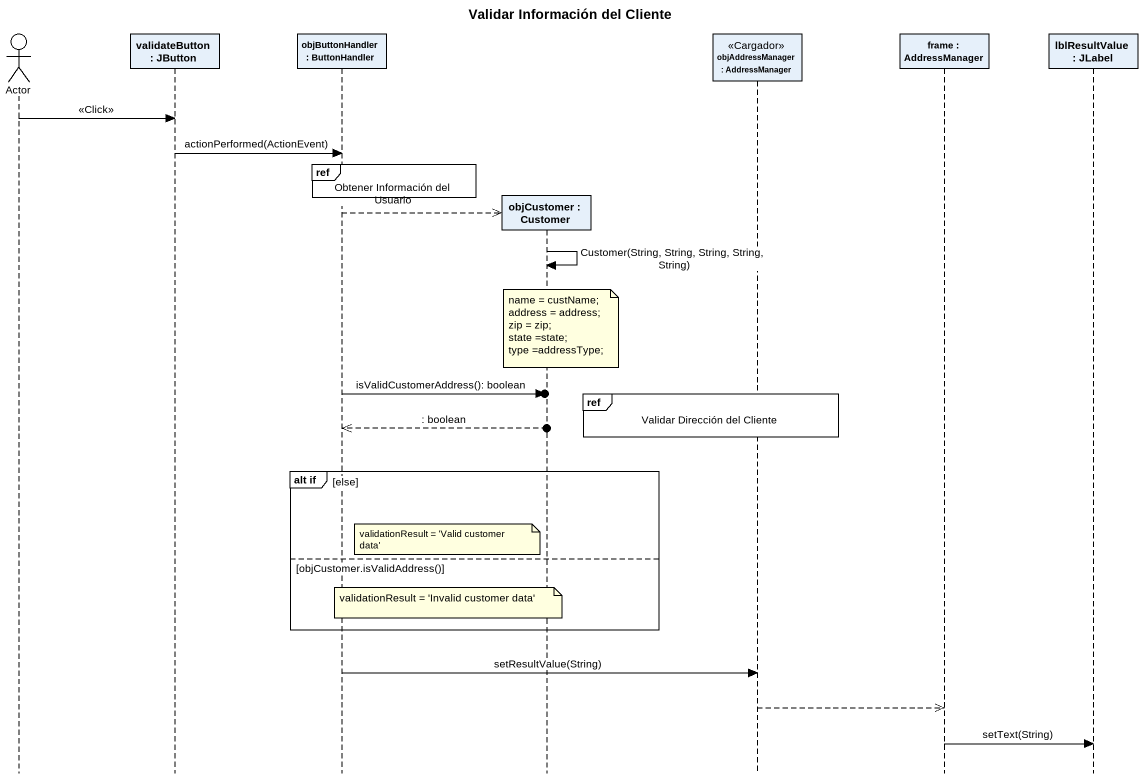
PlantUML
@startuml
title Validar Información del Cliente
hide footbox
actor "Actor" as Actor_
participant "validateButton : JButton" as validateButton
participant "objButtonHandler : ButtonHandler" as objButtonHandler
participant "objCustomer : Customer" as objCustomer
participant "objAddressManager : AddressManager" as objAddressManager <<Cargador>>
participant "frame : AddressManager" as frame_
participant "lblResultValue : JLabel" as lblResultValue

Actor_ -> validateButton : <<Click>>
validateButton -> objButtonHandler : actionPerformed(ActionEvent)
ref over objButtonHandler : Obtener Información del Usuario
objButtonHandler -->> objCustomer **
objCustomer -> objCustomer : Customer(String, String, String, String, String)
note over objCustomer
  name = custName;
  address = address;
  zip = zip;
  state =state;
  type =addressType;
end note
ref over objAddressManager : Validar Dirección del Cliente
objButtonHandler ->o] : isValidCustomerAddress(): boolean
objButtonHandler <<--o] : : boolean
group alt if [else]
  note left of objCustomer : validationResult = 'Valid customer data'
else objCustomer.isValidAddress()
  note over objCustomer : validationResult = 'Invalid customer data'
end
objButtonHandler -> objAddressManager : setResultValue(String)
objAddressManager -->> frame_
frame_ -> lblResultValue : setText(String)
@enduml
